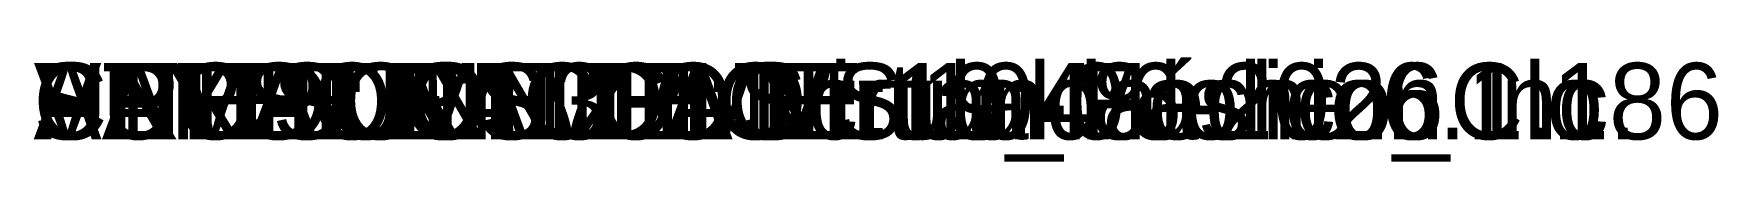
# Model space of a CAD drawing. Extents: x -86 to 151, y 0 to 193.
# Drawn here: x 0 to 5.5, y -0.07 to 0.27 of the extents above; entities that cross this region are included whole.
import ezdxf

# ---------------------------------------------------------------- set-up
doc = ezdxf.new("R2010")
doc.units = 0

msp = doc.modelspace()

# ---------------------------------------------------------------- texts
at = {"layer": '1'}
for s in ['AUTHOR: CLO Virtual Fashion Inc.', 'VERSION: 3', 'STYLE NAME: Scrub_Médico_Clo', 'SAMPLE SIZE: M', 'CREATION DATE: 10-06-2026', 'CREATION TIME: 19:48', 'UNITS: METRIC', 'PRODUCT: CLO Standalone 6.1.186']:
    msp.add_text(s, height=0.25, dxfattribs=at).set_placement((0, 0))

doc.saveas('drawing.dxf')
